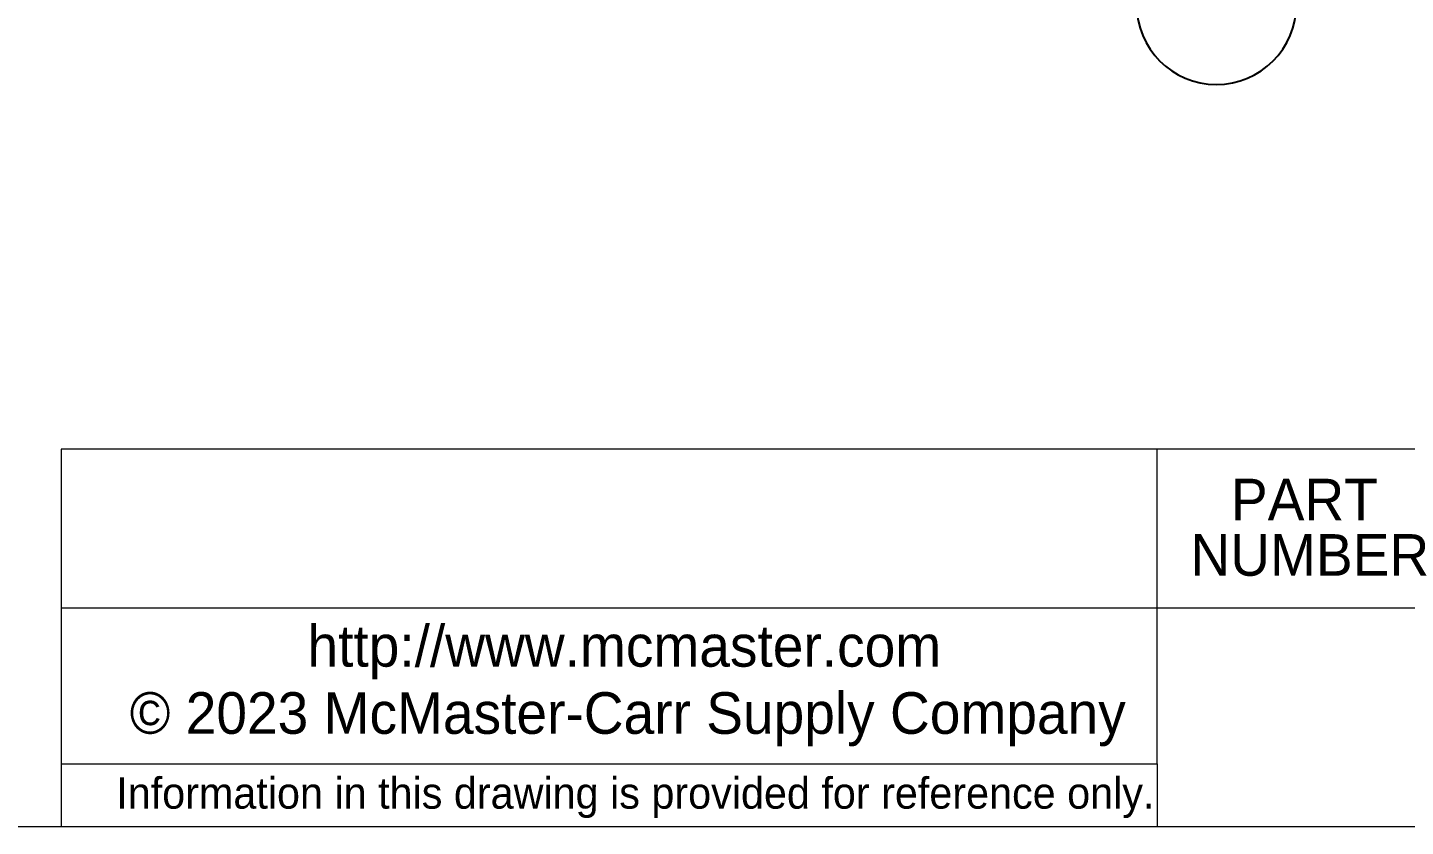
# Model space of a CAD drawing. Header units: inches. Extents: x 0.11 to 4.62, y 0.11 to 3.55.
# Drawn here: x 2.602 to 3.789, y 0.108 to 0.795 of the extents above; entities that cross this region are included whole.
import ezdxf

# ---------------------------------------------------------------- set-up
doc = ezdxf.new("R2010")
doc.units = ezdxf.units.IN
doc.header["$LTSCALE"] = 0.43009
doc.header["$MEASUREMENT"] = 0
doc.linetypes.add('SLD-Solid', pattern=[0])
doc.styles.add('SLDTEXTSTYLE0', font='ARIAL.TTF', dxfattribs={"width": 0.948})

# ---------------------------------------------------------------- blocks, each defined once
blk = doc.blocks.new('Shortened Dimensions Statement')
at = {"color": 7, "linetype": 'SLD-Solid', "lineweight": 18, "insert": (0.0223, 0.0141), "char_height": 0.026881, "attachment_point": 2, "style": 'SLDTEXTSTYLE0'}
blk.add_mtext('Information in this drawing is provided for reference only.', dxfattribs=at)
blk = doc.blocks.new('Internet')
at = {"color": 7, "linetype": 'SLD-Solid', "lineweight": 18, "insert": (0.0182, 0.0436), "char_height": 0.035841, "attachment_point": 2, "style": 'SLDTEXTSTYLE0'}
blk.add_mtext('http://www.mcmaster.com', dxfattribs=at)
blk = doc.blocks.new('Part Number Tag')
at = {"color": 7, "linetype": 'SLD-Solid', "lineweight": 18, "char_height": 0.03584, "attachment_point": 2, "style": 'SLDTEXTSTYLE0'}
for s, insert in [('PART', (0.0006, 0.0479)), ('NUMBER', (0.0053, 0.0002))]:
    blk.add_mtext(s, dxfattribs=dict(at, insert=insert))

msp = doc.modelspace()

# ---------------------------------------------------------------- linework, layer by layer
at = {"color": 7, "linetype": 'SLD-Solid', "lineweight": 18}
for p, q in [((4.6235, 0.4323), (2.631, 0.4323)), ((2.631, 0.4323), (2.631, 0.1075)), ((3.5751, 0.2957), (3.5751, 0.4323)), ((2.631, 0.2957), (4.6235, 0.2957)), ((3.5751, 0.1613), (3.5751, 0.2957)), ((2.631, 0.1613), (3.5751, 0.1613)), ((3.5751, 0.1613), (3.5751, 0.1075)), ((0.1075, 0.1075), (4.6235, 0.1075))]:
    msp.add_line(p, q, dxfattribs=at)
at = {"color": 7, "linetype": 'SLD-Solid', "lineweight": 25}
msp.add_arc((3.6262, 0.8152), 0.0689, 180, 0, dxfattribs=at)

# ---------------------------------------------------------------- block references
at = {"color": 7, "linetype": 'Continuous'}
for name, p in [('Part Number Tag', (3.7014, 0.359)), ('Internet', (3.098, 0.2373)), ('Shortened Dimensions Statement', (3.1034, 0.1356))]:
    msp.add_blockref(name, p, dxfattribs=at)

# ---------------------------------------------------------------- texts
at = {"color": 7, "linetype": 'Continuous', "lineweight": 0, "insert": (3.1192, 0.2231), "char_height": 0.035841, "attachment_point": 2, "style": 'SLDTEXTSTYLE0'}
msp.add_mtext('© 2023 McMaster-Carr Supply Company', dxfattribs=at)

doc.saveas('drawing.dxf')
